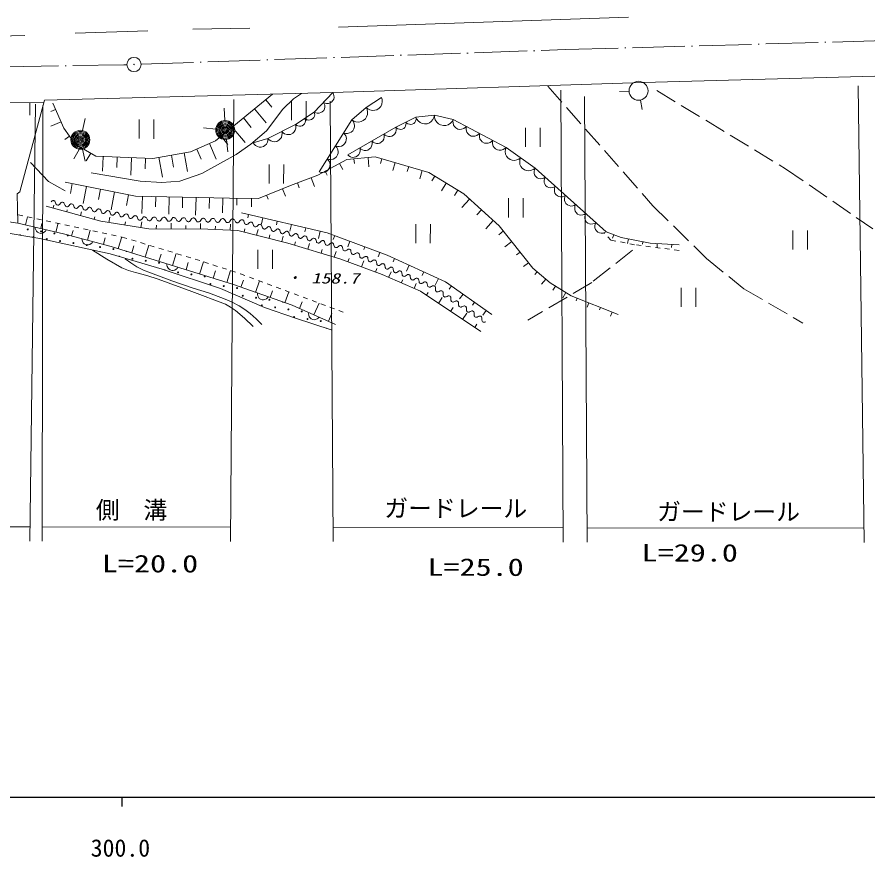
# Model space of a CAD drawing. Units: millimetres, scale not verified. Extents: x 40000 to 680000, y 20000 to 380000.
# Drawn here: x 356996 to 446260, y 198715 to 286784 of the extents above; entities that cross this region are included whole.
import ezdxf
from ezdxf.enums import TextEntityAlignment as Align

# ---------------------------------------------------------------- set-up
doc = ezdxf.new("R2010")
doc.units = ezdxf.units.MM
doc.header["$LTSCALE"] = 1000
for name, pattern in [('USER1', [3, 2.25, -0.75]), ('USER2', [1, 0.5, -0.5]), ('USER3', [7.000001, 5.508197, -0.688525, 0.114754, -0.688525])]:
    doc.linetypes.add(name, pattern=pattern)
for name, color, linetype, lineweight in [('M-TTL-BAND', 7, 'Continuous', 25), ('S-BGD', 1, 'Continuous', 13), ('S-BGD-HTXT', 6, 'Continuous', 13), ('S-BMK', 3, 'USER3', 13)]:
    doc.layers.add(name, color=color, linetype=linetype, lineweight=lineweight)
doc.styles.add('ＭＳ ゴシック', font='')
doc.styles.get('ＭＳ ゴシック').set_extended_font_data('MS Gothic')

# ---------------------------------------------------------------- blocks, each defined once
blk = doc.blocks.new('BUHIN1')
at = {"layer": 'S-BGD'}
blk.add_lwpolyline([(370, -315), (261, -349), (203, -358), (142, -350), (83, -322), (37, -283), (5, -234), (-15, -175), (-17, -113), (17, 113), (10, 173), (-1, 224), (-36, 280), (-88, 324), (-145, 350), (-206, 354), (-261, 349), (-370, 315)], dxfattribs=at)
blk = doc.blocks.new('BUHIN2')
at = {"layer": 'S-BGD'}
blk.add_lwpolyline([(438, -266), (330, -321), (271, -339), (206, -342), (140, -322), (85, -289), (44, -243), (13, -185), (1, -121), (-1, 121), (-18, 182), (-38, 233), (-84, 285), (-146, 323), (-210, 341), (-274, 334), (-330, 321), (-438, 266)], dxfattribs=at)
blk = doc.blocks.new('BUHIN3')
at = {"layer": 'S-BGD'}
blk.add_lwpolyline([(347, -340), (235, -367), (177, -371), (117, -359), (60, -327), (16, -285), (-12, -234), (-28, -174), (-25, -112), (25, 112), (22, 172), (15, 223), (-16, 281), (-65, 329), (-120, 359), (-180, 367), (-235, 367), (-347, 340)], dxfattribs=at)
blk = doc.blocks.new('BUHIN4')
at = {"layer": 'S-BGD'}
blk.add_lwpolyline([(289, -387), (176, -396), (118, -391), (60, -371), (9, -331), (-27, -283), (-47, -228), (-53, -167), (-41, -106), (41, 106), (48, 166), (49, 217), (26, 279), (-14, 333), (-64, 372), (-122, 389), (-176, 396), (-289, 387)], dxfattribs=at)
blk = doc.blocks.new('BUHIN5')
at = {"layer": 'S-BGD'}
blk.add_lwpolyline([(219, -432), (106, -422), (49, -407), (-4, -377), (-48, -329), (-75, -275), (-85, -217), (-81, -156), (-59, -98), (59, 98), (76, 156), (85, 207), (74, 272), (44, 332), (1, 378), (-53, 405), (-106, 422), (-219, 432)], dxfattribs=at)
blk = doc.blocks.new('BUHIN215')
at = {"layer": 'S-BGD'}
blk.add_lwpolyline([(713, 377), (573, 513), (413, 607), (191, 690), (-11, 693), (-207, 657), (-427, 540), (-567, 398), (-678, 230), (-734, -1), (-743, -183), (-713, -377)], dxfattribs=at)
blk = doc.blocks.new('BUHIN218')
at = {"layer": 'S-BGD'}
blk.add_lwpolyline([(728, 0), (673, 168), (586, 310), (444, 470), (284, 557), (113, 611), (-113, 611), (-284, 557), (-444, 469), (-586, 309), (-670, 167), (-728, 0)], dxfattribs=at)
blk = doc.blocks.new('BUHIN219')
at = {"layer": 'S-BGD'}
blk.add_lwpolyline([(590, -36), (554, 102), (490, 221), (383, 358), (258, 437), (122, 490), (-61, 501), (-202, 465), (-336, 403), (-459, 280), (-534, 169), (-590, 36)], dxfattribs=at)
blk = doc.blocks.new('BUHIN222')
at = {"layer": 'S-BGD'}
blk.add_lwpolyline([(415, -663), (537, -518), (616, -357), (681, -137), (669, 59), (621, 246), (493, 452), (345, 576), (174, 672), (-53, 710), (-230, 705), (-415, 663)], dxfattribs=at)
blk = doc.blocks.new('BUHIN223')
at = {"layer": 'S-BGD'}
blk.add_lwpolyline([(386, -853), (553, -700), (673, -522), (786, -271), (803, -37), (776, 192), (656, 457), (502, 628), (314, 769), (52, 851), (-159, 873), (-386, 853)], dxfattribs=at)
blk = doc.blocks.new('BUHIN224')
at = {"layer": 'S-BGD'}
blk.add_lwpolyline([(223, -678), (362, -576), (468, -451), (573, -270), (606, -94), (604, 82), (535, 292), (432, 435), (302, 558), (109, 641), (-49, 675), (-223, 678)], dxfattribs=at)
blk = doc.blocks.new('BUHIN226')
at = {"layer": 'S-BGD'}
blk.add_lwpolyline([(813, -44), (762, 146), (673, 310), (524, 497), (351, 604), (163, 676), (-89, 690), (-283, 639), (-467, 551), (-635, 381), (-737, 228), (-813, 44)], dxfattribs=at)
blk = doc.blocks.new('BUHIN227')
at = {"layer": 'S-BGD'}
blk.add_lwpolyline([(587, 37), (534, 169), (457, 279), (334, 401), (201, 463), (60, 499), (-122, 487), (-257, 435), (-382, 356), (-488, 220), (-548, 101), (-587, -37)], dxfattribs=at)
blk = doc.blocks.new('BUHIN228')
at = {"layer": 'S-BGD'}
blk.add_lwpolyline([(676, 199), (579, 339), (460, 447), (284, 557), (112, 594), (-62, 598), (-272, 537), (-416, 439), (-540, 315), (-628, 127), (-667, -27), (-676, -199)], dxfattribs=at)
blk = doc.blocks.new('BUHIN260')
at = {"layer": 'S-BGD'}
for p, q in [((-160, 1249), (-1163, -482)), ((165, -1251), (1168, 479))]:
    blk.add_line(p, q, dxfattribs=at)
blk = doc.blocks.new('BUHIN261')
at = {"layer": 'S-BGD'}
for radius in [995, 880, 765, 645, 530, 390, 270, 155, 30]:
    blk.add_circle((0, 0), radius, dxfattribs=at)
blk = doc.blocks.new('BUHIN268')
at = {"layer": 'S-BGD'}
blk.add_circle((0, 0), 22.5, dxfattribs=at)
at = {"layer": 'S-BMK', "linetype": 'Continuous'}
blk.add_circle((0, 0), 746, dxfattribs=at)

msp = doc.modelspace()

# ---------------------------------------------------------------- linework, layer by layer
at = {"layer": 'M-TTL-BAND'}
for p, q in [((40000, 205000), (579000, 205000)), ((368000, 205000), (368000, 204000))]:
    msp.add_line(p, q, dxfattribs=at)
at = {"layer": 'S-BGD'}
for p, q in [((390724, 285710), (421150, 286784)), ((316963, 284065), (357827, 284844)), ((363089, 285090), (370727, 285331)), ((375455, 285511), (381427, 285613)), ((422678, 279909), (464479, 281075)), ((390124, 278857), (422678, 279909)), ((359874, 278055), (390124, 278857)), ((377833, 273818), (383788, 278689)), ((386004, 278221), (386830, 278769)), ((388180, 276817), (390124, 278857)), ((421193, 279007), (420195, 278961)), ((319348, 277558), (359810, 277819)), ((359874, 278055), (357283, 268445)), ((358327, 277809), (358335, 276508)), ((360768, 277757), (361893, 275148)), ((383080, 278109), (383723, 277322)), ((384870, 277121), (386004, 278221)), ((393624, 277305), (395242, 278359)), ((422382, 278071), (422572, 277089)), ((361049, 277105), (360541, 276885)), ((378782, 275934), (378712, 277232)), ((381914, 277156), (383124, 275676)), ((383154, 274854), (384870, 277121)), ((386221, 275515), (388180, 276817)), ((392129, 276001), (393624, 277305)), ((363853, 274891), (364128, 276161)), ((380748, 276202), (381556, 275214)), ((388700, 270535), (392129, 276001)), ((396729, 275247), (398845, 276301)), ((398845, 276301), (400773, 276484)), ((400773, 276484), (402762, 276045)), ((402762, 276045), (408291, 273113)), ((361612, 275801), (360531, 275334)), ((361893, 275148), (363107, 273452)), ((377841, 275032), (376547, 275157)), ((379582, 275248), (380912, 273623)), ((383317, 274044), (386221, 275515)), ((391687, 272333), (396729, 275247)), ((362500, 274300), (362006, 273947)), ((378416, 274295), (379121, 273433)), ((381524, 273444), (383154, 274854)), ((381762, 273608), (383317, 274044)), ((363107, 273452), (365276, 272189)), ((375181, 272650), (377833, 273818)), ((377170, 273526), (377897, 271877)), ((378962, 273943), (379126, 272653)), ((379981, 272377), (381524, 273444)), ((363649, 273136), (362941, 271921)), ((363860, 272937), (364145, 271669)), ((364734, 272505), (364265, 271698)), ((371227, 271961), (375181, 272650)), ((373204, 272305), (373426, 271034)), ((374522, 272535), (374863, 270578)), ((375844, 272942), (376319, 271865)), ((376382, 270371), (379981, 272377)), ((408291, 273113), (411334, 270932)), ((358402, 271515), (360282, 269542)), ((365276, 272189), (371227, 271961)), ((366020, 272160), (365961, 270607)), ((367508, 272103), (367466, 271016)), ((368996, 272047), (368925, 270200)), ((370483, 271990), (370440, 270861)), ((371886, 272076), (372248, 269996)), ((388557, 270194), (391600, 271839)), ((390839, 271428), (391175, 270808)), ((391600, 271839), (394555, 272138)), ((392339, 271914), (392388, 271432)), ((393816, 272064), (393915, 271089)), ((394555, 272138), (400204, 270478)), ((395261, 271931), (395109, 271414)), ((396673, 271516), (396431, 270692)), ((389318, 270605), (389534, 270206)), ((398085, 271101), (397936, 270594)), ((399498, 270686), (399243, 269821)), ((400204, 270478), (403849, 268256)), ((411334, 270932), (418784, 264265)), ((364779, 270433), (369915, 269568)), ((374068, 269561), (376382, 270371)), ((385688, 269113), (388557, 270194)), ((387840, 269924), (388185, 269008)), ((400811, 270108), (400517, 269625)), ((360282, 269542), (362036, 268554)), ((362057, 269458), (369439, 268011)), ((362795, 269313), (362591, 268269)), ((364272, 269024), (363922, 267238)), ((365748, 268734), (365533, 267635)), ((369915, 269568), (372184, 269436)), ((372184, 269436), (374068, 269561)), ((382341, 267772), (385688, 269113)), ((384851, 268778), (385164, 267996)), ((386405, 269383), (386600, 268866)), ((402026, 269367), (401527, 268548)), ((357283, 268445), (356997, 268263)), ((356997, 268263), (357071, 265168)), ((367225, 268445), (366857, 266568)), ((368701, 268156), (368477, 267010)), ((369439, 268011), (379300, 267777)), ((370144, 267995), (370101, 266191)), ((371552, 267961), (371527, 266873)), ((372961, 267928), (372918, 266105)), ((374370, 267894), (374344, 266795)), ((375778, 267861), (375735, 266019)), ((377187, 267827), (377161, 266717)), ((378596, 267794), (378559, 266244)), ((383177, 268107), (383342, 267696)), ((403241, 268627), (402894, 268058)), ((403849, 268256), (407579, 264905)), ((344593, 267039), (357077, 265167)), ((365800, 265383), (360069, 266957)), ((360785, 266760), (360866, 267051)), ((379300, 267777), (382341, 267772)), ((380060, 267776), (380059, 267050)), ((381580, 267773), (381579, 266898)), ((404471, 267698), (403663, 266799)), ((362218, 266366), (362274, 266570)), ((363651, 265973), (363758, 266361)), ((380543, 266270), (389542, 264169)), ((381293, 266095), (381208, 265729)), ((405714, 266581), (405236, 266049)), ((357077, 265167), (361887, 264048)), ((357879, 264981), (358080, 265848)), ((359482, 264608), (359607, 265145)), ((361085, 264235), (361300, 265157)), ((365084, 265580), (365157, 265846)), ((370838, 264592), (365800, 265383)), ((366640, 265251), (366726, 265797)), ((368319, 264988), (368372, 265323)), ((369998, 264724), (370088, 265297)), ((373151, 264572), (373156, 265175)), ((376235, 264545), (376241, 265136)), ((382793, 265745), (382643, 265104)), ((384293, 265395), (384199, 264992)), ((406957, 265464), (406172, 264590)), ((359378, 263568), (350115, 265094)), ((362720, 263829), (362873, 264410)), ((364386, 263390), (364661, 264436)), ((377006, 264538), (370838, 264592)), ((371609, 264586), (371612, 264949)), ((374693, 264559), (374696, 264919)), ((380160, 264403), (377006, 264538)), ((377795, 264504), (377810, 264862)), ((379372, 264436), (379399, 265066)), ((385414, 263090), (380160, 264403)), ((380817, 264239), (380903, 264583)), ((382131, 263910), (382277, 264498)), ((385793, 265044), (385628, 264341)), ((387292, 264694), (387190, 264254)), ((388792, 264344), (388613, 263578)), ((408018, 264351), (407521, 263957)), ((407579, 264905), (411090, 260468)), ((418783, 264261), (420385, 263662)), ((366751, 261942), (359378, 263568)), ((361887, 264048), (366885, 262732)), ((366052, 262951), (366229, 263625)), ((367597, 262509), (367977, 263724)), ((383444, 263582), (383533, 263936)), ((384758, 263254), (384898, 263815)), ((389542, 264169), (395837, 261813)), ((390329, 263875), (390170, 263450)), ((419584, 263962), (419451, 263608)), ((420385, 263662), (423403, 263079)), ((421139, 263516), (421049, 263050)), ((366885, 262732), (379714, 258728)), ((369023, 262064), (369253, 262803)), ((370448, 261619), (370836, 262862)), ((390972, 261387), (385414, 263090)), ((386109, 262877), (386212, 263213)), ((387498, 262451), (387683, 263054)), ((391903, 263286), (391683, 262700)), ((393476, 262696), (393372, 262418)), ((408896, 263241), (408180, 262675)), ((422648, 263225), (422600, 262976)), ((423403, 263079), (426441, 262887)), ((424162, 263031), (424136, 262607)), ((425681, 262935), (425662, 262621)), ((372206, 260354), (366751, 261942)), ((371874, 261175), (372109, 261927)), ((373299, 260730), (373694, 261994)), ((388888, 262026), (389006, 262413)), ((390277, 261600), (390465, 262214)), ((395050, 262107), (394871, 261628)), ((395837, 261813), (401957, 259022)), ((409773, 262132), (409405, 261840)), ((374725, 260285), (374964, 261050)), ((376151, 259840), (376552, 261127)), ((395313, 259772), (390972, 261387)), ((391695, 261118), (391829, 261476)), ((393142, 260579), (393378, 261213)), ((396602, 261464), (396447, 261124)), ((398132, 260766), (397850, 260149)), ((410651, 261023), (410137, 260616)), ((378346, 258319), (372206, 260354)), ((377576, 259395), (377813, 260155)), ((379002, 258951), (379390, 260195)), ((394589, 260041), (394735, 260433)), ((399306, 258027), (395313, 259772)), ((395979, 259481), (396230, 260058)), ((399662, 260069), (399482, 259674)), ((411090, 260468), (412912, 258901)), ((411545, 260076), (411299, 259790)), ((380483, 258456), (380741, 259187)), ((382019, 257913), (382441, 259108)), ((397310, 258900), (397455, 259233)), ((401192, 259371), (400874, 258674)), ((401957, 259022), (406816, 255582)), ((412456, 259293), (412017, 258783)), ((412912, 258901), (415135, 257566)), ((382942, 256320), (378346, 258319)), ((379714, 258728), (385860, 256555)), ((383555, 257370), (383804, 258073)), ((385092, 256827), (385498, 257975)), ((398641, 258318), (398874, 258853)), ((405641, 253803), (399306, 258027)), ((402565, 258592), (402330, 258261)), ((413468, 258567), (413207, 258133)), ((399940, 257605), (400135, 257898)), ((401207, 256760), (401608, 257361)), ((403779, 257732), (403421, 257226)), ((414580, 257900), (414248, 257347)), ((415135, 257566), (420041, 255603)), ((415749, 257321), (415635, 257037)), ((386201, 255216), (382942, 256320)), ((385860, 256555), (390421, 254557)), ((386620, 256222), (386922, 256912)), ((388141, 255556), (388683, 256795)), ((402474, 255915), (402759, 256343)), ((404994, 256872), (404787, 256579)), ((416975, 256830), (416794, 256377)), ((418201, 256339), (418097, 256079)), ((389661, 254890), (390010, 255686)), ((403741, 255070), (404194, 255750)), ((406209, 256012), (405875, 255540)), ((419428, 255848), (419263, 255436)), ((389940, 253974), (386201, 255216)), ((405008, 254225), (405242, 254576))]:
    msp.add_line(p, q, dxfattribs=at)
at = {"layer": 'S-BGD', "linetype": 'USER3'}
msp.add_line((368218, 281775), (368516, 281785), dxfattribs=at)
at = {"layer": 'S-BGD', "linetype": 'USER1'}
for p, q in [((412663, 279541), (423707, 267000)), ((424104, 279068), (437620, 270880)), ((437620, 270880), (446773, 264566)), ((423707, 267000), (429327, 261458)), ((421563, 262345), (417287, 258955)), ((429327, 261458), (433233, 258290)), ((417287, 258955), (410582, 254987)), ((433233, 258290), (439439, 254688))]:
    msp.add_line(p, q, dxfattribs=at)
at = {"layer": 'S-BGD', "linetype": 'USER2'}
for p, q in [((357120, 266054), (368042, 263710)), ((368042, 263710), (376601, 261112)), ((419303, 263384), (418559, 264150)), ((421763, 262914), (419303, 263384)), ((426440, 262310), (421763, 262914)), ((376601, 261112), (380438, 259850)), ((380438, 259850), (391246, 255845))]:
    msp.add_line(p, q, dxfattribs=at)
at = {"layer": 'S-BGD'}
for points in [[(393624, 277305), (393805, 277158), (394005, 277063), (394279, 276988), (394520, 277007), (394750, 277070), (395001, 277234), (395152, 277418), (395266, 277631), (395308, 277912), (395299, 278131), (395242, 278359)], [(392129, 276001), (392335, 275878), (392552, 275811), (392841, 275773), (393083, 275827), (393308, 275924), (393539, 276126), (393666, 276335), (393752, 276568), (393755, 276860), (393714, 277081), (393624, 277305)], [(398845, 276301), (398938, 276086), (399072, 275909), (399280, 275715), (399503, 275619), (399737, 275568), (400035, 275597), (400255, 275691), (400456, 275826), (400624, 276056), (400717, 276255), (400773, 276484)], [(400773, 276484), (400797, 276239), (400874, 276018), (401019, 275757), (401212, 275589), (401429, 275463), (401737, 275395), (401988, 275418), (402233, 275489), (402475, 275665), (402632, 275834), (402762, 276045)], [(381762, 273608), (381870, 273446), (382006, 273320), (382205, 273192), (382402, 273146), (382602, 273139), (382843, 273207), (383009, 273316), (383154, 273457), (383258, 273671), (383305, 273848), (383317, 274044)], [(360066, 264472), (359988, 264348), (359892, 264251), (359751, 264148), (359606, 264108), (359459, 264099), (359278, 264141), (359150, 264214), (359038, 264314), (358954, 264469), (358910, 264599), (358898, 264744)], [(364966, 263237), (364884, 263116), (364785, 263021), (364641, 262923), (364495, 262887), (364348, 262882), (364168, 262929), (364043, 263006), (363933, 263109), (363854, 263266), (363814, 263398), (363806, 263543)], [(364907, 262344), (366429, 261393), (367979, 260496), (368690, 260218), (369434, 259992), (370624, 259668), (371805, 259285), (375337, 258009), (378851, 256674), (379391, 256376), (379899, 256026), (380845, 255207), (381758, 254342)], [(368339, 261445), (368928, 260996), (369555, 260594), (370264, 260252), (371011, 259959), (373235, 259133), (375478, 258363), (377074, 257850), (378651, 257280), (379483, 256916), (380291, 256497), (380893, 256123), (381460, 255701), (382082, 255144), (382675, 254552)], [(373872, 260551), (373785, 260434), (373682, 260343), (373534, 260251), (373386, 260222), (373239, 260224), (373061, 260279), (372939, 260361), (372835, 260469), (372762, 260630), (372729, 260763), (372727, 260909)], [(383353, 257442), (383261, 257328), (383155, 257241), (383003, 257155), (382855, 257131), (382708, 257138), (382532, 257200), (382413, 257287), (382313, 257399), (382247, 257562), (382218, 257697), (382221, 257842)], [(388690, 255315), (388591, 255208), (388478, 255130), (388320, 255055), (388171, 255042), (388025, 255060), (387854, 255134), (387742, 255229), (387650, 255348), (387596, 255516), (387577, 255652), (387591, 255797)]]:
    msp.add_lwpolyline(points, dxfattribs=at)
for centre, radius in [((422192, 279053), 995), ((358126, 264509), 49.8), ((359524, 264300), 49.8), ((360119, 263496), 49.8), ((360923, 264091), 49.8), ((361518, 263287), 49.8), ((362322, 263882), 49.8), ((362916, 263078), 49.8), ((364315, 262869), 49.8), ((365714, 262660), 49.8), ((367112, 262450), 49.8), ((369106, 261437), 49.8), ((370504, 261228), 49.8), ((371903, 261019), 49.8), ((373896, 260006), 49.8), ((375295, 259797), 49.8), ((376694, 259587), 49.8), ((377288, 258783), 49.8), ((378687, 258574), 49.8), ((380086, 258365), 49.8), ((380681, 257561), 49.8), ((382079, 257352), 49.8), ((383478, 257143), 49.8), ((382674, 256548), 49.8), ((384073, 256339), 49.8), ((385471, 256130), 49.8), ((386066, 255326), 49.8), ((386870, 255920), 49.8), ((387465, 255117), 49.8), ((388863, 254907), 49.8)]:
    msp.add_circle(centre, radius, dxfattribs=at)
for centre, start, end in [((357322, 263915), 341.54414, 179.74657), ((358720, 263706), 315.26905, 206.02166), ((367707, 261646), 3.33474, 144.19882), ((368511, 262241), 182.3415, 322.99984), ((372498, 260215), 35.33314, 107.98248), ((384876, 256934), 196.395, 304.65928), ((389458, 254103), 17.01433, 126.23243)]:
    msp.add_arc(centre, 49.8, start, end, dxfattribs=at)
at = {"layer": 'S-BGD-HTXT'}
for p, q in [((445228, 279575), (445848, 231681)), ((414034, 279102), (414294, 231735)), ((358930, 277633), (358348, 231831)), ((379726, 278123), (379391, 231795)), ((389860, 277974), (390165, 231777)), ((416534, 278440), (416797, 231731)), ((359719, 277500), (359641, 231829)), ((280017, 233476), (358367, 233341)), ((359644, 233339), (379402, 233305)), ((390155, 233287), (414285, 233245)), ((416789, 233241), (445828, 233191))]:
    msp.add_line(p, q, dxfattribs=at)
at = {"layer": 'S-BMK'}
for p, q in [((414550, 283363), (462436, 284726)), ((370015, 281837), (414550, 283363)), ((299861, 280617), (368218, 281775))]:
    msp.add_line(p, q, dxfattribs=at)

# ---------------------------------------------------------------- block references
at = {"rotation": 210}
for name, p in [('BUHIN268', (369266, 281810)), ('BUHIN260', (386553, 276952)), ('BUHIN228', (389638, 278347)), ('BUHIN228', (388666, 277327)), ('BUHIN227', (387691, 276492)), ('BUHIN260', (370569, 275031)), ('BUHIN261', (378836, 274935)), ('BUHIN227', (386711, 275841)), ('BUHIN215', (391700, 275318)), ('BUHIN219', (397258, 275511)), ('BUHIN219', (398316, 276037)), ('BUHIN222', (403453, 275679)), ('BUHIN260', (411104, 274182)), ('BUHIN261', (363642, 273913)), ('BUHIN226', (385495, 275148)), ('BUHIN218', (396099, 274883)), ('BUHIN222', (404835, 274946)), ('BUHIN222', (406218, 274213)), ('BUHIN226', (384043, 274412)), ('BUHIN215', (390843, 273952)), ('BUHIN218', (394838, 274155)), ('BUHIN222', (407600, 273480)), ('BUHIN215', (389986, 272585)), ('BUHIN218', (393578, 273426)), ('BUHIN223', (409052, 272568)), ('BUHIN218', (392318, 272698)), ('BUHIN223', (410573, 271477)), ('BUHIN260', (384203, 270330)), ('BUHIN215', (389128, 271218)), ('BUHIN224', (411866, 270455)), ('BUHIN224', (412931, 269503)), ('BUHIN224', (413995, 268551)), ('BUHIN1', (361039, 267302)), ('BUHIN260', (409337, 266779)), ('BUHIN224', (415059, 267599)), ('BUHIN1', (361995, 267127)), ('BUHIN1', (362950, 266952)), ('BUHIN1', (363906, 266776)), ('BUHIN1', (364861, 266601)), ('BUHIN1', (365816, 266425)), ('BUHIN224', (416124, 266646)), ('BUHIN1', (366772, 266250)), ('BUHIN1', (367727, 266075)), ('BUHIN1', (368682, 265899)), ('BUHIN1', (369638, 265724)), ('BUHIN2', (370628, 265624)), ('BUHIN2', (371653, 265601)), ('BUHIN2', (372678, 265577)), ('BUHIN2', (373704, 265554)), ('BUHIN2', (374729, 265530)), ('BUHIN2', (375754, 265507)), ('BUHIN224', (417188, 265694)), ('BUHIN2', (376779, 265483)), ('BUHIN2', (377804, 265460)), ('BUHIN2', (378829, 265437)), ('BUHIN2', (379854, 265413)), ('BUHIN3', (380837, 265280)), ('BUHIN3', (381778, 265038)), ('BUHIN3', (382718, 264795)), ('BUHIN260', (399588, 264067)), ('BUHIN224', (418252, 264742)), ('BUHIN3', (383658, 264553)), ('BUHIN3', (384599, 264310)), ('BUHIN3', (385539, 264068)), ('BUHIN3', (386480, 263825)), ('BUHIN260', (439149, 263415)), ('BUHIN3', (387420, 263582)), ('BUHIN3', (388361, 263340)), ('BUHIN3', (389301, 263097)), ('BUHIN3', (390241, 262855)), ('BUHIN260', (383018, 261367)), ('BUHIN4', (391156, 262543)), ('BUHIN4', (392044, 262163)), ('BUHIN4', (392931, 261782)), ('BUHIN4', (393819, 261401)), ('BUHIN4', (394707, 261021)), ('BUHIN4', (395595, 260640)), ('BUHIN4', (396483, 260260)), ('BUHIN4', (397371, 259879)), ('BUHIN4', (398259, 259498)), ('BUHIN4', (399147, 259118)), ('BUHIN4', (400034, 258737)), ('BUHIN260', (427446, 257394)), ('BUHIN5', (400885, 258282)), ('BUHIN5', (401697, 257753)), ('BUHIN5', (402510, 257223)), ('BUHIN5', (403322, 256694)), ('BUHIN5', (404135, 256165)), ('BUHIN5', (404947, 255635)), ('BUHIN5', (405760, 255106))]:
    msp.add_blockref(name, p, dxfattribs=at)

# ---------------------------------------------------------------- texts
at = {"layer": 'M-TTL-BAND', "style": 'ＭＳ ゴシック'}
msp.add_text('300.0', height=1833, dxfattribs=at).set_placement((367844, 198195), align=Align.BOTTOM_CENTER)
at = {"layer": 'S-BGD', "style": 'ＭＳ ゴシック', "oblique": 15, "width": 1.35}
msp.add_text('158.7', height=1100, rotation=359.9, dxfattribs=at).set_placement((387858, 258516), align=Align.BOTTOM_LEFT)
at = {"layer": 'S-BGD', "style": 'ＭＳ ゴシック', "oblique": 15}
msp.add_text('・', height=1100, rotation=359.9, dxfattribs=at).set_placement((385281, 258566), align=Align.BOTTOM_LEFT)
at = {"layer": 'S-BGD-HTXT', "style": 'ＭＳ ゴシック'}
for s, p in [('側\u3000溝', (365254, 233633)), ('ガードレール', (395519, 233813)), ('ガードレール', (424132, 233457))]:
    msp.add_text(s, height=1833, rotation=359.9, dxfattribs=at).set_placement(p, align=Align.BOTTOM_LEFT)
at = {"layer": 'S-BGD-HTXT', "style": 'ＭＳ ゴシック', "width": 1.35}
for s, p in [('L=29.0', (422514, 229152)), ('L=20.0', (365899, 228018)), ('L=25.0', (400050, 227652))]:
    msp.add_text(s, height=1833, rotation=359.9, dxfattribs=at).set_placement(p, align=Align.BOTTOM_LEFT)

doc.saveas('drawing.dxf')
